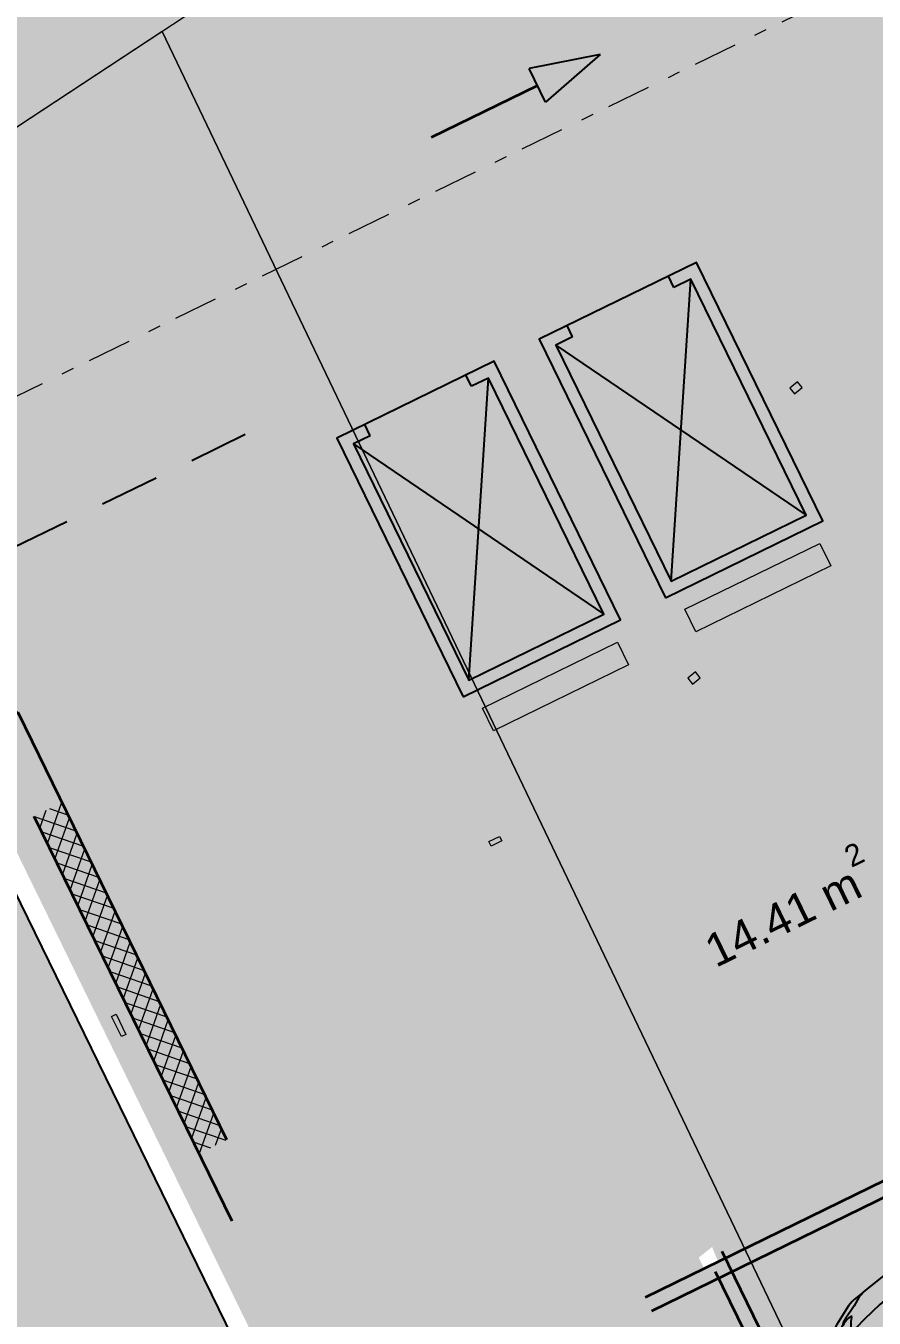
# Model space of a CAD drawing. Header units: metres. Extents: x 7511783 to 7512372, y 4692307 to 4692611.
# Drawn here: x 7511923.58 to 7511930.36, y 4692382.78 to 4692393.1 of the extents above; entities that cross this region are included whole.
import ezdxf

# ---------------------------------------------------------------- set-up
doc = ezdxf.new("R2010")
doc.units = ezdxf.units.M
doc.linetypes.add('Dot & Dashed', pattern=[670.2777624130249, 352.777767181396, -176.388883590699, 0, -141.11111164093])
doc.linetypes.add('Long Dashed', pattern=[793.7499761581425, 476.2499928474427, -317.4999833106998])
for name, color, linetype, lineweight in [('2D Drafting - General_Pen_No__2', 8, 'Continuous', 0), ('2D Drafting - General_Pen_No__42', 8, 'Continuous', 0), ('2D Drafting - General_Pen_No__82', 253, 'Continuous', 0), ('A - Fill Zone_Pen_No__102', 254, 'Continuous', 0), ('A - Fill Zone_Pen_No__156', 165, 'Continuous', 0), ('A - Fill Zone_Pen_No__176', 253, 'Continuous', 0), ('A - Muret', 7, 'Continuous', 0), ('A - Muret_Pen_No__101', 252, 'Continuous', 0), ('A - Muret_Pen_No__102', 254, 'Continuous', 0), ('A - Muret_Pen_No__7', 7, 'Continuous', 0), ('A - Pllaka Themel_Pen_No__42', 8, 'Continuous', 0), ('A - Shtyllat', 7, 'Continuous', 0), ('A - Shtyllat_Pen_No__1', 7, 'Continuous', 0), ('A -Polyline', 7, 'Continuous', 0), ('A -Polyline_Pen_No__42', 8, 'Continuous', 0), ('A -Polyline_Pen_No__48', 14, 'Continuous', 0), ('A -Polyline_Pen_No__8', 14, 'Continuous', 0), ('A1 - Bodrumi -1', 7, 'Continuous', 0), ('ARCHICAD Doors_Pen_No__42', 8, 'Continuous', 0), ('bodrum 1 garazhat projekt', 7, 'Continuous', 0), ('garazhat-netw-amiri - b1', 20, 'Continuous', 0), ('Interior - Furniture _Pen_No__42', 8, 'Continuous', 0), ('Marker - Section', 7, 'Continuous', 0), ('Marker - Section_Pen_No__85', 151, 'Continuous', 0), ('vijat rregullim', 1, 'Continuous', 0)]:
    doc.layers.add(name, color=color, linetype=linetype, lineweight=lineweight)
doc.styles.add('GENERATED_STYLE_1', font='arial.ttf')
pattern_1 = [(44.99999999999998, (0, 0), (-68.94290863686237, 68.94290863686243), []), (135.0000000000001, (0, 0), (68.94290863686219, 68.94290863686261), [])]

# ---------------------------------------------------------------- blocks, each defined once
blk = doc.blocks.new('Slab_2', base_point=(27550, -20500.83535421407))
at = {"layer": 'A - Pllaka Themel_Pen_No__42', "color": 8, "linetype": 'Continuous', "lineweight": 25, "flags": 128}
blk.add_lwpolyline([(27550, -20500.83535421407), (52100, -20500.83535421407), (52100, 1500), (27550, 1500)], close=True, dxfattribs=at)
blk = doc.blocks.new('Door 22')
at = {"layer": 'ARCHICAD Doors_Pen_No__42', "color": 8, "linetype": 'Continuous', "lineweight": 25}
for p, q in [((-260.3921784050518, 393.9747868736185), (-237.4491209510099, 426.7408686451782)), ((-237.4491209510099, 426.7408686451782), (371.9999999999999, 0)), ((349.0569425459581, -32.76608177155968), (-260.3921784050518, 393.9747868736185)), ((-387, 23.99999999999998), (-437, 23.99999999999998)), ((-437, 23.99999999999998), (-437, 4.99999999999999)), ((-437, 4.99999999999999), (-387, 4.99999999999999)), ((-400, 4.99999999999999), (-437, 4.99999999999999)), ((-400, 4.99999999999999), (-437, 4.99999999999999)), ((-375, 4.99999999999999), (-400, 4.99999999999999)), ((-400, 4.99999999999999), (-400, 0)), ((-400, 0), (-400, 4.99999999999999)), ((-400, 0), (-400, 4.99999999999999)), ((-400, 0), (-375, 0)), ((-372.0000000000001, 0), (-400, 0)), ((-400, 0), (-400, -115)), ((-400, -115), (-400, 0)), ((-400, -115), (-400, 0)), ((-387, 4.99999999999999), (-387, 23.99999999999998)), ((-375, 0), (-375, 4.99999999999999)), ((-372.0000000000001, -40), (-372.0000000000001, 0)), ((371.9999999999999, 0), (349.0569425459581, -32.76608177155968)), ((400, 0), (372.0000000000001, 0)), ((372.0000000000001, 0), (372.0000000000001, -40)), ((400, 4.99999999999999), (375, 4.99999999999999)), ((375, 4.99999999999999), (375, 0)), ((375, 0), (400, 0)), ((437, 23.99999999999998), (387, 23.99999999999998)), ((387, 23.99999999999998), (387, 4.99999999999999)), ((387, 4.99999999999999), (437, 4.99999999999999)), ((400, 0), (400, 4.99999999999999)), ((400, 0), (400, 4.99999999999999)), ((400, 0), (400, 4.99999999999999)), ((400, 4.99999999999999), (437, 4.99999999999999)), ((400, 4.99999999999999), (437, 4.99999999999999)), ((400, -115), (400, 0)), ((400, -115), (400, 0)), ((400, -115), (400, 0)), ((437, 4.99999999999999), (437, 23.99999999999998)), ((-360, -40), (-372.0000000000001, -40)), ((-360, -115), (-360, -40)), ((372.0000000000001, -40), (360, -40)), ((360, -40), (360, -115)), ((-387, -115), (-437, -115)), ((-437, -115), (-437, -134)), ((-400, -115), (-437, -115)), ((-400, -115), (-437, -115)), ((-437, -134), (-387, -134)), ((-400, -115), (-360, -115)), ((-387, -134), (-387, -115)), ((360, -115), (400, -115)), ((437, -115), (387, -115)), ((387, -115), (387, -134)), ((387, -134), (437, -134)), ((400, -115), (437, -115)), ((400, -115), (437, -115)), ((437, -134), (437, -115))]:
    blk.add_line(p, q, dxfattribs=at)
blk.add_arc((371.9999999999999, 0), 744, 145, 180, dxfattribs=at)
blk = doc.blocks.new('Wall_20', base_point=(999.9999999999982, -16800.83534970143))
at = {"layer": 'A - Muret_Pen_No__102', "linetype": 'Continuous', "lineweight": 0}
for points in [[(999.9999999999982, -16920.83534970144), (3261.95097811315, -16920.83534970144), (3261.95097811315, -16800.83536996703), (999.9999999999982, -16800.83536996703)], [(4061.950966788256, -16800.83536996703), (4061.950966788256, -16920.83534970144), (4440.000020265594, -16920.83534970144), (4559.999999999996, -16800.83536996703)]]:
    blk.add_hatch(color=254, dxfattribs=at).paths.add_polyline_path(points)
at = {"layer": 'A - Muret_Pen_No__7', "color": 7, "linetype": 'Continuous', "lineweight": 35}
for p, q in [((3261.950970048401, -16800.83534970143), (3224.9509700484, -16800.83534970143)), ((3261.950970048401, -16800.83534970143), (3261.950970048401, -16915.83534970143)), ((4061.950970048401, -16800.83534970143), (4098.950970048401, -16800.83534970143)), ((4061.950970048401, -16800.83534970143), (4061.950970048401, -16915.83534970143)), ((3261.950970048401, -16920.83534970143), (3224.9509700484, -16920.83534970143)), ((3261.950970048401, -16915.83534970143), (3261.950970048401, -16920.83534970143)), ((4061.950970048401, -16915.83534970143), (4061.950970048401, -16920.83534970143)), ((4061.950970048401, -16920.83534970143), (4098.950970048401, -16920.83534970143))]:
    blk.add_line(p, q, dxfattribs=at)
at = {"layer": 'A - Muret_Pen_No__7', "color": 7, "linetype": 'Continuous', "lineweight": 35, "flags": 128}
for points in [[(3261.95097811315, -16800.83534970143), (999.9999999999982, -16800.83534970143)], [(4559.999999999996, -16800.83534970143), (4061.950966788255, -16800.83534970143)], [(999.9999999999982, -16920.83534970144), (3261.950960827786, -16920.83534970144)], [(4061.950977517102, -16920.83534970144), (4439.999999999995, -16920.83534970144)]]:
    blk.add_lwpolyline(points, dxfattribs=at)
at = {"layer": 'ARCHICAD Doors_Pen_No__42', "color": 8, "linetype": 'Continuous', "lineweight": 25, "xscale": -1, "zscale": 1000, "rotation": 180}
blk.add_blockref('Door 22', (3661.950970048401, -16915.83534970144), dxfattribs=at)
blk = doc.blocks.new('Wall_25', base_point=(4499.999999999994, -16800.83534970143))
at = {"layer": 'A - Muret_Pen_No__102', "linetype": 'Continuous', "lineweight": 0}
blk.add_hatch(color=254, dxfattribs=at).paths.add_polyline_path([(4560.000003787653, -16800.83534970143), (4439.999989397708, -16920.83536409138), (4439.999989397708, -18400.83861220749), (4560.000003787653, -18400.83861220749)])
at = {"layer": 'A - Muret_Pen_No__7', "color": 7, "linetype": 'Continuous', "lineweight": 35, "flags": 128}
for points in [[(4559.999999999996, -18400.83861220749), (4559.999999999996, -16800.83534970143)], [(4439.999999999995, -16920.83534970144), (4439.999999999995, -18400.83862693529)]]:
    blk.add_lwpolyline(points, dxfattribs=at)
blk = doc.blocks.new('Wall_31', base_point=(4324.943754994801, -19050.13676935824))
at = {"layer": 'A - Muret_Pen_No__101', "linetype": 'Continuous', "lineweight": 13}
h = blk.add_hatch(dxfattribs=at)
h.set_pattern_fill('CONCRETE_BLOCK', color=252, style=0, pattern_type=2)
h.set_pattern_definition(pattern_1)
h.paths.add_polyline_path([(4324.932768723051, -19850.13671995248), (4324.883329782709, -23450.38605278412), (4324.924441474478, -23450.38605278412), (4324.94096483385, -22850.38602427357), (4574.891592413645, -22850.39290900665), (4574.943785247216, -19050.14365409666), (4574.921688532501, -19850.14360468555)])
h = blk.add_hatch(dxfattribs=at)
h.set_pattern_fill('CONCRETE_BLOCK', color=252, style=0, pattern_type=2)
h.set_pattern_definition(pattern_1)
h.paths.add_polyline_path([(4574.943783042632, -19050.14017894298), (4324.943784342988, -19050.13676935824), (4574.943783042632, -19050.14365409666)])
at = {"layer": 'A - Muret_Pen_No__7', "color": 7, "linetype": 'Continuous', "lineweight": 35, "flags": 128}
for points in [[(4574.943754971228, -19050.14020241443), (4324.943754994801, -19050.13676935824)], [(4574.891569046111, -22850.39296290044), (4574.943754971228, -19050.14020241443)], [(4324.932769214782, -19850.13678361601), (4324.883329782709, -23450.38604232808)]]:
    blk.add_lwpolyline(points, dxfattribs=at)
blk = doc.blocks.new('Column_25', base_point=(2775.000000000002, 14870))
at = {"layer": 'A - Shtyllat_Pen_No__1', "color": 7, "linetype": 'Continuous', "lineweight": 13, "flags": 128}
blk.add_lwpolyline([(2795.000000000002, 14780), (2755.000000000002, 14780), (2755.000000000002, 14960), (2795.000000000002, 14960)], close=True, dxfattribs=at)
blk = doc.blocks.new('Column_26', base_point=(2802.500000000002, 14980))
at = {"layer": 'A - Shtyllat_Pen_No__1', "color": 7, "linetype": 'Continuous', "lineweight": 13, "flags": 128}
blk.add_lwpolyline([(2850.000000000003, 15000), (2850.000000000003, 14960), (2755.000000000002, 14960), (2755.000000000002, 15000)], close=True, dxfattribs=at)
blk = doc.blocks.new('Column_65', base_point=(6724.902781676206, 12956.7634294679))
at = {"layer": 'A - Shtyllat_Pen_No__1', "color": 7, "linetype": 'Continuous', "lineweight": 13, "flags": 128}
blk.add_lwpolyline([(6770.500561939939, 12936.24898492215), (6757.364026913966, 12994.79325404827), (6679.305001412474, 12977.27787401364), (6692.441536438447, 12918.73360488752)], close=True, dxfattribs=at)
blk = doc.blocks.new('Column_66', base_point=(6061.401064913532, 12807.88269917354))
at = {"layer": 'A - Shtyllat_Pen_No__1', "color": 7, "linetype": 'Continuous', "lineweight": 13, "flags": 128}
blk.add_lwpolyline([(6106.998845177264, 12787.3682546278), (6093.862310151291, 12845.91252375391), (6015.8032846498, 12828.39714371928), (6028.939819675772, 12769.85287459317)], close=True, dxfattribs=at)
blk = doc.blocks.new('Car 05 22')
at = {"layer": 'Interior - Furniture _Pen_No__42', "color": 8, "linetype": 'Continuous', "lineweight": 25}
for p, q in [((1961.117547741, 983.221158223), (1928.938242309, 983.221158223)), ((1928.938242309, 983.221158223), (1957.843908175, 858.0544967500001)), ((1996.903176747, 974.9060932165999), (1961.117547741, 983.221158223)), ((2026.89661068, 945.007687052), (1996.903176747, 974.9060932165999)), ((2054.5732194, 897.577022836), (2026.89661068, 945.007687052)), ((-372.3345973750002, 830.229933465), (-483.1389679684001, 817.2581826864)), ((-251.752794228, 841.043733947), (-372.3345973750002, 830.229933465)), ((-168.2198443133, 844.6061713611999), (-251.752794228, 841.043733947)), ((-78.35772569479998, 850.6357850930001), (-168.2198443133, 844.6061713611999)), ((-24.036324899, 852.2918850640001), (-78.35772569479998, 850.6357850930001)), ((40.3182760438, 852.3336850629998), (-24.036324899, 852.2918850640001)), ((230.8030912739, 845.5192631063), (40.3182760438, 852.3336850629998)), ((129.0398444, 820.4687779309999), (138.886242882, 832.3883788069998)), ((138.886242882, 832.3883788069998), (165.168377873, 840.275885275)), ((165.168377873, 840.275885275), (194.733578306, 844.324685204)), ((194.733578306, 844.324685204), (230.803091274, 845.519263106)), ((400.0158099590001, 847.596806379), (230.8030912739, 845.5192631063)), ((590.7241636140001, 851.6786068920001), (400.0158099590001, 847.596806379)), ((856.5325990199999, 856.169707455), (590.7241636140001, 851.6786068920001)), ((1129.8609284, 858.5331077519999), (856.5325990199999, 856.169707455)), ((1119.51383092, 833.2672045809999), (1115.14443198, 808.948201529)), ((1120.16623076, 836.3248049650001), (1119.51383092, 833.2672045809999)), ((1120.69723063, 838.160005195), (1120.16623076, 836.3248049650001)), ((1129.8609284, 858.5331077519999), (1120.69723063, 838.160005195)), ((1536.1071561, 860.3802508980001), (1129.8609284, 858.5331077519999)), ((1162.63563846, 830.4777734580001), (1220.13025657, 829.0713745190002)), ((1220.13025657, 829.0713745190002), (1369.65750367, 831.489072695)), ((1957.843908175, 858.0544967500001), (1536.1071561, 860.3802508980001)), ((1957.84390817, 858.0544967500001), (1977.22141076, 777.427813481)), ((2067.91700908, 857.6794056350001), (2054.5732194, 897.577022836)), ((2119.91703998, 857.4374531180001), (2067.91700908, 857.6794056350001)), ((2075.28112592, 835.6608695470001), (2067.91700908, 857.6794056350001)), ((2075.2191259, 809.3983893609999), (2075.28112592, 835.6608695470001)), ((2193.165590015, 856.4504063259001), (2119.91703998, 857.4374531180001)), ((2166.81146925, 813.814537484), (2182.27381684, 834.081841238)), ((2182.27381684, 834.081841238), (2193.16559002, 856.4504063260001)), ((2808.01466132, 852.5547640039999), (2193.165590015, 856.4504063259001)), ((2855.711363900001, 852.6327640009998), (2808.01466132, 852.5547640039999)), ((2808.01466132, 852.5547640039999), (2876.86636504, 843.317264394)), ((2891.44016583, 852.5287640049999), (2855.711363900001, 852.6327640009998)), ((2876.86636504, 843.317264394), (2954.16376923, 813.731165643)), ((2922.51356751, 852.034364026), (2891.44016583, 852.5287640049999)), ((2904.11849592, 832.8863289209997), (2905.06820589, 832.8379901159999)), ((2945.17226874, 849.4061641369999), (2922.51356751, 852.034364026)), ((2989.61447115, 839.6482645490003), (2945.17226874, 849.4061641369999)), ((3013.55027244, 833.064864827), (2989.61447115, 839.6482645490003)), ((3154.26138006, 782.5577669589998), (3013.55027244, 833.064864827)), ((-757.6903274910002, 747.022066986), (-784.8200333720001, 721.8124613509999)), ((-706.3378894982, 775.7872218095), (-757.6903274910002, 747.022066986)), ((-701.0941271610001, 743.2591195180001), (-729.425104913, 716.3992494200002)), ((-585.227090103, 801.027979058), (-706.3378894982, 775.7872218095)), ((-664.8727541800001, 760.961322365), (-701.0941271610001, 743.2591195180001)), ((-626.571782751, 772.4860242179999), (-664.8727541800001, 760.961322365)), ((-594.8871138119998, 778.4895580349998), (-626.571782751, 772.4860242179999)), ((-483.1389679684001, 817.2581826864), (-585.227090103, 801.027979058)), ((124.560977278, 791.3967861309999), (129.0398444, 820.4687779309999)), ((125.693926866, 743.8968737240001), (124.560977278, 791.3967861309999)), ((327.3887276080001, 761.920895626), (125.394377448, 756.455747737)), ((132.429139117, 722.8048827370001), (125.693926866, 743.8968737240001)), ((146.670770152, 710.6062742990001), (132.429139117, 722.8048827370001)), ((210.873013229, 809.2317387879999), (418.0703055720001, 816.1926024380003)), ((521.9507803269998, 764.6728959719999), (327.3887276080001, 761.920895626)), ((355.2943663540001, 762.315609428), (339.1227247570001, 683.1192857359999)), ((373.4006373970002, 762.5717151969999), (357.2289958010001, 683.375391506)), ((813.627009446, 769.327996556), (521.9507803269998, 764.6728959719999)), ((1108.59023357, 773.98329714), (813.627009446, 769.327996556)), ((1036.25651944, 772.8416796290002), (996.5002997029998, 578.7916468290002)), ((1041.96657906, 578.0240872360001), (1107.56627095, 773.967136299)), ((1173.32542975, 774.895061201), (1090.33970038, 577.89253068)), ((1115.14443198, 808.948201529), (1108.59023357, 773.98329714)), ((1108.59023357, 773.98329714), (1537.61805657, 780.025947399)), ((1537.61805657, 780.025611521), (1974.99295641, 786.0764425990001)), ((1939.15395607, 686.22492547), (1995.917261, 777.427813481)), ((1977.22141076, 777.427813481), (2019.59119012, 777.427813481)), ((2000.39650233, 701.591770694), (2213.53100788, 762.9814866290001)), ((2019.59119012, 777.427813481), (2044.48611622, 783.069509224)), ((2044.48611622, 783.069509224), (2063.35562216, 792.2740022800001)), ((2063.35562216, 792.2740022800001), (2070.42572439, 799.8521965630001)), ((2068.68333559, 787.696981005), (2065.39356605, 794.4584027669999)), ((2068.68333559, 787.696981005), (2148.02030692, 790.4828861469999)), ((2070.42572439, 799.8521965630001), (2075.2191259, 809.3983893609999)), ((2106.51930118, 732.1586113790001), (2148.02030692, 790.4828861469999)), ((2148.02030692, 790.4828861469999), (2166.81146925, 813.814537484)), ((2148.02030692, 790.4828861469999), (2205.61920777, 792.204186117)), ((2205.61920777, 792.204186117), (2227.21980808, 791.0038861380001)), ((2226.59190807, 769.8777067159999), (2213.53100788, 762.9814866290001)), ((2213.53100788, 762.9814866290001), (2238.34670825, 752.240186817)), ((2234.36910819, 773.9630864369999), (2226.59190807, 769.8828865080001)), ((2227.21980808, 791.0038861380001), (2232.61990816, 790.029986155)), ((2232.61990816, 790.029986155), (2237.93539134, 787.2871225249999)), ((2238.46067648, 776.864360243), (2234.36910819, 773.9630864369999)), ((2240.81890828, 784.03918626), (2237.93539134, 787.2871225249999)), ((2238.34670825, 752.240186817), (2258.53170854, 739.717487037)), ((2238.46067648, 776.864360243), (2240.85090828, 780.5209863219999)), ((2240.85090828, 780.5209863219999), (2240.81890828, 784.03918626)), ((2258.53170854, 739.717487037), (2269.0398087, 731.086787188)), ((2269.0398087, 731.086787188), (2278.83550884, 721.965087348)), ((2954.16376923, 813.731165643), (3075.78877375, 774.6896785450001)), ((3022.47491973, 758.305686711), (3023.66221975, 762.4851866380001)), ((3024.49924208, 753.7186598590001), (3022.47491973, 758.305686711)), ((3023.66221975, 762.4851866380001), (3034.64521991, 765.0503865930001)), ((3037.91041996, 743.452886971), (3024.49924208, 753.7186598590001)), ((3034.64521991, 765.0503865930001), (3046.93432009, 763.817386614)), ((3050.61522015, 730.6688871950001), (3037.91041996, 743.452886971)), ((3046.93432009, 763.817386614), (3060.9451203, 762.9292866300001)), ((3064.50712035, 714.6457874760001), (3050.61522015, 730.6688871950001)), ((3060.9451203, 762.9292866300001), (3089.85712072, 757.3861867269998)), ((3100.48402088, 763.1120866269999), (3075.78877375, 774.6896785450001)), ((3089.85712072, 757.3861867269998), (3108.43932099, 751.4304868319999)), ((3114.13862108, 753.3111867989999), (3100.48402088, 763.1120866269999)), ((3108.43932099, 751.4304868319999), (3122.8656212, 746.4359869189999)), ((3122.8656212, 746.4359869189999), (3114.13862108, 753.3111867989999)), ((3170.0706946, 726.5554905960001), (3122.8656212, 746.4359869189999)), ((3235.883818752, 747.6101556219), (3154.26138006, 782.5577669589998)), ((3211.69204952, 701.0151137130001), (3170.0706946, 726.5554905960001)), ((3269.07948628, 728.3294692490001), (3235.883818752, 747.6101556219)), ((3298.56678787, 705.6390702070001), (3269.07948628, 728.3294692490001)), ((-815.0478655078, 667.7598955197002), (-855.0523550635, 511.0116477078998)), ((-784.8200333720001, 721.8124613509999), (-815.0478655078, 667.7598955197002)), ((-768.2719792499998, 602.2788720830002), (-750.577082573, 669.7773949330001)), ((-764.3441764490001, 617.261773195), (-665.728145997, 623.9546285630003)), ((-729.425104913, 716.3992494200002), (-750.577082573, 669.7773949330001)), ((-665.728145997, 623.9546285630003), (-500.877431885, 634.180288886)), ((-500.877431885, 634.180288886), (-383.0238853850001, 641.9613403830001)), ((-383.0238853850001, 641.9613403830001), (-274.220886173, 631.318400078)), ((-274.220886173, 631.318400078), (-56.404854203, 600.536895199)), ((171.252864179, 696.6287725440001), (146.670770152, 710.6062742990001)), ((212.566754139, 676.5412700230002), (171.252864179, 696.6287725440001)), ((266.3151410770001, 654.566867265), (212.566754139, 676.5412700230002)), ((319.4903281550001, 636.426864989), (266.3151410770001, 654.566867265)), ((392.7088835140001, 617.8124267930001), (319.4903281550001, 636.426864989)), ((339.1227247570001, 683.1192857359999), (329.5580559370001, 633.8673348859999)), ((357.2289958010001, 683.375391506), (346.76505809, 629.492778784)), ((1730.35620914, 633.8338533080002), (1562.00595611, 600.596478384)), ((2000.39650233, 701.591770694), (1730.35620914, 633.8338533080002)), ((1779.61280153, 581.7538898049997), (1952.84760406, 621.338789111)), ((1952.84760406, 621.338789111), (2122.045506540001, 659.9572884350001)), ((2122.045506540001, 659.9572884350001), (2293.79610906, 697.6509877739999)), ((2278.83550884, 721.965087348), (2293.79610906, 697.6509877739999)), ((2293.79610906, 697.6509877739999), (2317.1870094, 700.7385877199999)), ((2293.79610906, 697.6386630720001), (2293.79610906, 697.6509877739999)), ((2317.1870094, 700.7385877199999), (2345.74280982, 702.7498876850001)), ((2355.134199750001, 639.912801441), (2317.1870094, 700.7385877199999)), ((2345.74280982, 702.7498876850001), (2378.929310310001, 702.0184876970001)), ((2379.77420337, 575.387091212), (2355.13301598, 639.9159014410001)), ((2410.10490185, 649.1086815510001), (2378.929310310001, 702.0184876970001)), ((2378.929310310001, 702.0184876970001), (2410.57231077, 694.2028878339999)), ((2436.02871163, 583.2244924540001), (2410.10490185, 649.1086815510001)), ((2410.57231077, 694.2028878339999), (2410.58631694, 694.1782473540001)), ((2428.73881104, 681.7061880529999), (2410.57231077, 694.2028878339999)), ((2428.73881104, 681.7061880529999), (2457.25830016, 700.035535323)), ((2428.77597173, 681.700745325), (2428.73881104, 681.7061880529999)), ((2428.77597173, 681.700745325), (2456.66545813, 639.8418234830003)), ((2456.66545813, 639.8418234830003), (2487.236391870001, 574.2621729599999)), ((2457.25830016, 700.035535323), (2535.4819126, 697.9905877680001)), ((2535.422612600001, 697.9916562040003), (2673.21491462, 695.5089878119999)), ((2535.46586986, 697.9894090810001), (2535.4819126, 697.988971943)), ((2673.21491462, 695.5089878119999), (2787.200816290001, 691.4809878819998)), ((2787.200816290001, 691.4809878819998), (2868.415817480001, 687.223087957)), ((2868.395882330001, 687.22488671), (2959.72331881, 678.984388101)), ((2959.72331881, 678.984388101), (2868.415817480001, 687.1969879569999)), ((2959.72331881, 678.984388101), (3047.2313201, 666.2002883250001)), ((3047.20992906, 666.2041971140001), (3100.00912087, 656.556188494)), ((3076.97452053, 697.807687771), (3064.50712035, 714.6457874760001)), ((3100.00912087, 656.556188494), (3076.97452053, 697.807687771)), ((3152.92075342, 553.873393456), (3100.00912087, 656.556188494)), ((3254.25934432, 663.1775183300001), (3211.69204952, 701.0151137130001)), ((3301.867263790001, 602.80900872), (3254.25934432, 663.1775183300001)), ((3337.33388997, 663.3806719909999), (3298.56678787, 705.6390702070001)), ((3374.49419199, 603.583974516), (3337.33388997, 663.3806719909999)), ((-768.2719792499998, 602.2788720830002), (-782.764796709, 510.0106247469999)), ((-56.404854203, 600.536895199), (145.941775497, 566.5900898169999)), ((145.941775497, 566.5900898169999), (233.261172115, 552.312592089)), ((233.261172115, 552.312592089), (315.3092800730001, 541.359190513)), ((315.2936019620001, 541.3606176840001), (384.2945810830001, 535.0794906230001)), ((384.2815104790001, 535.080362318), (454.174320738, 530.4191213629999)), ((474.8166917820001, 607.1053878569999), (392.7088835140001, 617.8124267930001)), ((454.170282107, 530.4193907049998), (526.242583163, 526.2868907769997)), ((521.3449804749999, 601.6186871690002), (474.8166917820001, 607.1053878569999)), ((569.9935686519999, 596.8381865689998), (521.3449804749999, 601.6186871690002)), ((526.2331313149998, 526.2873073839999), (627.7018846490002, 521.814890855)), ((652.59274858, 590.9845858339997), (569.9935686519999, 596.8381865689998)), ((627.698546207, 521.8149872519999), (756.75876515, 518.0884218199999)), ((772.8388193580001, 584.9903850819998), (652.59274858, 590.9845858339997)), ((756.75876515, 518.0884218199999), (1322.62824821, 518.052230308)), ((907.2666866909999, 580.298084493), (772.8388193580001, 584.9903850819998)), ((1041.96657906, 578.0240872360001), (907.2666866909999, 580.298084493)), ((1227.79815085, 577.5186957939999), (1041.96657906, 578.0240872360001)), ((1316.09897866, 580.475793563), (1227.79815085, 577.5186957939999)), ((1403.02450604, 584.4121905939998), (1316.09897866, 580.475793563)), ((1322.62824821, 518.052230308), (1420.49779626, 521.652890858)), ((1483.8761315, 590.1361862749999), (1403.02450604, 584.4121905939998)), ((1420.49066257, 521.652523245), (1466.64156934, 524.030772681)), ((1466.62639694, 524.0299908169999), (1510.87647584, 527.594696836)), ((1562.00595611, 600.596478384), (1483.8761315, 590.1361862749999)), ((1510.85529759, 527.5929907539999), (1554.25309822, 533.0576906580001)), ((1554.25309822, 533.0576906580001), (1596.82961355, 540.969674969)), ((1597.28918852, 541.1774857889999), (1596.65116701, 540.8889849259999)), ((1610.72419049, 544.0665862469999), (1779.61280153, 581.7538898049997)), ((2397.334105950001, 514.2584815219999), (2379.77250853, 575.3929912130001)), ((2453.63941421, 521.616582688), (2436.02871163, 583.2244924540001)), ((2477.61661773, 401.0764635800001), (2453.63941421, 521.616582688)), ((2487.236391870001, 574.2621729599999), (2491.79934275, 562.0052962960001)), ((2491.79994982, 562.0052962960001), (2517.90263133, 477.034766618)), ((3189.62073735, 475.569766106), (3152.92075342, 553.873393456)), ((3301.867263790001, 602.80900872), (3346.015513130001, 501.4217980699999)), ((3418.40079436, 512.7439783509999), (3374.49419199, 603.583974516)), ((-855.0523550635, 511.0116477078998), (-874.6778528530002, 344.9579771100001)), ((-782.7621654889999, 510.027376359), (-794.5333543099999, 390.6265818930001)), ((2419.31580918, 395.7362626700001), (2397.33316008, 514.2635815229997)), ((2517.90263133, 477.034766618), (2537.54372273, 384.0810341510001)), ((3199.39883308, 466.7584630290001), (3189.62073735, 475.569766106)), ((3220.69886845, 454.388540188), (3199.39883308, 466.7584630290001)), ((3256.10680826, 439.2417534179999), (3220.67662376, 454.4014587129999)), ((3288.390194130001, 425.101248479), (3256.10680826, 439.2417534179999)), ((3319.36158057, 408.41284265), (3288.390194130001, 425.101248479)), ((3346.015513130001, 501.4217980699999), (3374.297465860001, 419.557472908)), ((3391.09039087, 344.247647689), (3374.297465860001, 419.557472908)), ((3457.47689648, 393.0984834030001), (3418.40079436, 512.7439783509999)), ((-874.6778528530002, 344.9579771100001), (-882.944054645, 194.680643518)), ((-794.5333543099999, 390.6265818930001), (-802.4328468090001, 258.715288008)), ((2433.73206705, 266.091642182), (2419.31580918, 395.7362626700001)), ((2493.88922012, 269.050242651), (2477.61661773, 401.0764635800001)), ((2537.54372273, 384.0810341510001), (2551.45611664, 285.6281997640001)), ((3353.46269085, 384.2512837760001), (3319.36158057, 408.41284265)), ((3321.23357975, 370.497229407), (3320.99727986, 362.132926485)), ((3320.99727986, 362.132926485), (3338.31527228, 276.8564967000001)), ((3324.654278260001, 377.297531782), (3321.23357975, 370.497229407)), ((3328.30797666, 379.591332583), (3324.654278260001, 377.297531782)), ((3338.468372210001, 379.4523325350001), (3328.30797666, 379.591332583)), ((3363.640761200001, 357.811724976), (3338.468372210001, 379.4523325350001)), ((3377.182392130001, 359.9734848010001), (3353.46269085, 384.2512837760001)), ((3396.66521323, 315.8049103040001), (3363.640761200001, 357.811724976)), ((3391.09039087, 344.247647689), (3377.182392130001, 359.9734848010001)), ((3408.0703938, 289.3779877820001), (3396.66521323, 315.8049103040001)), ((3468.34279707, 330.9338860280001), (3457.47689648, 393.0984834030001)), ((3474.4914974, 263.721088865), (3468.34279707, 330.9338860280001)), ((-802.4328468090001, 258.715288008), (-806.8131426489999, 124.936494209)), ((2441.61713002, 131.955220918), (2433.73181129, 266.093942182)), ((2503.10292147, 133.173421111), (2493.88922012, 269.050242651)), ((2551.45611664, 285.6281997640001), (2559.71041303, 193.693567653)), ((3338.31527228, 276.8564967000001), (3351.882966340001, 172.661960307)), ((3408.0703938, 289.3779877820001), (3413.77629411, 267.259988716)), ((3413.77548775, 267.2641933500001), (3418.45445829, 242.866384828)), ((3418.452194370001, 242.878189745), (3424.044894670001, 200.723791525)), ((3478.33319761, 199.917191559), (3474.4914974, 263.721088865)), ((-882.944054645, 194.680643518), (-885.3767076889999, 0)), ((-806.8131426489999, 124.936494209), (-808.0470753050001, 0)), ((2444.0197128, -0.0273000043277), (2441.61701245, 131.957220918)), ((2506.01959488, -3.86e-13), (2503.10292147, 133.173421111)), ((2559.71041303, 193.693567653), (2564.38081099, 101.185635342)), ((3351.882966340001, 172.661960307), (3358.343763510001, 75.87012649980001)), ((3424.044894670001, 200.723791525), (3427.72848251, 152.023715234)), ((3432.36383112, 39.98011396419999), (3427.72848251, 152.023715234)), ((3479.35651311, 164.9481933352), (3478.33319761, 199.917191559)), ((3489.519598210001, 164.9481933352), (3479.35651311, 164.9481933352)), ((3489.519598210001, -164.9481933352), (3489.519598210001, 164.9481933352)), ((-885.3767076889999, 0), (-882.944054645, -194.680643518)), ((-806.8131426489999, -124.936494209), (-808.0470753050001, 1.477e-13)), ((2444.0197128, 0.0273000043271), (2441.61701245, -131.957220918)), ((2564.38081099, 101.185635342), (2566.01761027, -0.00610000213065)), ((2564.38081099, -101.185635342), (2566.01761027, 0.00610000212997)), ((3353.95786543, 27.8932505984), (3358.343763510001, 75.87012649980001)), ((3353.95786543, 27.8932505984), (3353.95786543, -0.7649002671629999)), ((3353.95786543, -27.8932505984), (3353.95786543, 0.7649002671619999)), ((3370.89075802, 11.74110410089999), (3370.32315827, -0.7649002671629999)), ((3370.89075802, -11.74110410089999), (3370.32315827, 0.7649002671619999)), ((3372.49235732, 23.6550082622), (3370.89075802, 11.74110410089999)), ((3376.267285060001, 38.99395092400001), (3372.49235732, 23.6550082622)), ((3381.98685317, 46.5714162664), (3376.267285060001, 38.99395092400001)), ((3386.21005132, 48.3522168884), (3381.98685317, 46.5714162664)), ((3386.21005132, 48.3522168884), (3394.28954778, 48.3522168884)), ((3398.51284593, 46.5714162664), (3394.28954778, 48.3522168884)), ((3404.23226311, 38.99375151340001), (3398.51284593, 46.5714162664)), ((3404.23226311, 38.99375151340001), (3408.00714178, 23.6550082622)), ((3408.00714178, 23.6550082622), (3409.766541010001, 8.055102813469999)), ((3409.766541010001, 8.055102813469999), (3409.766541010001, -4.961e-13)), ((3431.76949509, 57.3729975776), (3431.76949509, 56.7710829698)), ((3432.04453126, -0.0109000038072), (3432.36383112, 39.98011396419999)), ((3432.04453126, 0.0109000038063), (3432.36383112, -39.98011396419999)), ((2506.01959488, -2.78e-13), (2503.10292147, -133.173421111)), ((2559.71041303, -193.693567653), (2564.38081099, -101.185635342)), ((3351.882966340001, -172.661960307), (3358.343763510001, -75.87012649980001)), ((3353.95786543, -27.8932505984), (3358.343763510001, -75.87012649980001)), ((3372.49235732, -23.6550082622), (3370.89075802, -11.74110410089999)), ((3376.267285060001, -38.99395092400001), (3372.49235732, -23.6550082622)), ((3381.98685317, -46.5714162664), (3376.267285060001, -38.99395092400001)), ((3386.21005132, -48.3522168884), (3381.98685317, -46.5714162664)), ((3386.21005132, -48.3522168884), (3394.28954778, -48.3522168884)), ((3398.51284593, -46.5714162664), (3394.28954778, -48.3522168884)), ((3404.23226311, -38.99375151340001), (3398.51284593, -46.5714162664)), ((3404.23226311, -38.99375151340001), (3408.00714178, -23.6550082622)), ((3408.00714178, -23.6550082622), (3409.766541010001, -8.055102813469999)), ((3409.766541010001, -8.055102813469999), (3409.766541010001, -3.892e-13)), ((3432.36383112, -39.98011396419999), (3427.72848251, -152.023715234)), ((3431.76949509, -57.3729975776), (3431.76949509, -56.7710829698)), ((-882.944054645, -194.680643518), (-874.6778528530002, -344.9579771100001)), ((-802.4328468090001, -258.715288008), (-806.8131426489999, -124.936494209)), ((2441.61713002, -131.955220918), (2433.73181129, -266.093942182)), ((2503.10292147, -133.173421111), (2493.88922012, -269.050242651)), ((2551.45611664, -285.6281997640001), (2559.71041303, -193.693567653)), ((3338.31527228, -276.8564967000001), (3351.882966340001, -172.661960307)), ((3418.452194370001, -242.878189745), (3424.044894670001, -200.723791525)), ((3424.044894670001, -200.723791525), (3427.72848251, -152.023715234)), ((3474.4914974, -263.721088865), (3478.33319761, -199.917191559)), ((3478.33319761, -199.917191559), (3479.35651311, -164.9481933352)), ((3479.35651311, -164.9481933352), (3489.519598210001, -164.9481933352)), ((-794.5333543099999, -390.6265818930001), (-802.4328468090001, -258.715288008)), ((2433.73206705, -266.091642182), (2419.31580918, -395.7362626700001)), ((2493.88922012, -269.050242651), (2477.61661773, -401.0764635800001)), ((2537.54372273, -384.0810341510001), (2551.45611664, -285.6281997640001)), ((3320.99727986, -362.132926485), (3338.31527228, -276.8564967000001)), ((3408.0703938, -289.3779877820001), (3396.66521323, -315.8049103040001)), ((3408.0703938, -289.3779877820001), (3413.77629411, -267.259988716)), ((3413.77548775, -267.2641933500001), (3418.45445829, -242.866384828)), ((3468.34279707, -330.9338860280001), (3474.4914974, -263.721088865)), ((-874.6778528530002, -344.9579771100001), (-855.0523550635, -511.0116477078998)), ((-782.7621654889999, -510.027376359), (-794.5333543099999, -390.6265818930001)), ((2419.31580918, -395.7362626700001), (2397.33316008, -514.2635815229997)), ((2477.61661773, -401.0764635800001), (2453.63941421, -521.616582688)), ((2517.90263133, -477.034766618), (2537.54372273, -384.0810341510001)), ((3319.36158057, -408.41284265), (3288.390194130001, -425.101248479)), ((3353.46269085, -384.2512837760001), (3319.36158057, -408.41284265)), ((3321.23357975, -370.497229407), (3320.99727986, -362.132926485)), ((3324.654278260001, -377.297531782), (3321.23357975, -370.497229407)), ((3328.30797666, -379.591332583), (3324.654278260001, -377.297531782)), ((3338.468372210001, -379.4523325350001), (3328.30797666, -379.591332583)), ((3363.640761200001, -357.811724976), (3338.468372210001, -379.4523325350001)), ((3377.182392130001, -359.9734848010001), (3353.46269085, -384.2512837760001)), ((3396.66521323, -315.8049103040001), (3363.640761200001, -357.811724976)), ((3391.09039087, -344.247647689), (3374.297465860001, -419.557472908)), ((3391.09039087, -344.247647689), (3377.182392130001, -359.9734848010001)), ((3418.40079436, -512.7439783509999), (3457.47689648, -393.0984834030001)), ((3457.47689648, -393.0984834030001), (3468.34279707, -330.9338860280001)), ((-855.0523550635, -511.0116477078998), (-815.0478655078, -667.7598955197002)), ((-768.2719792499998, -602.2788720830002), (-782.764796709, -510.0106247469999)), ((2397.334105950001, -514.2584815219999), (2379.77250853, -575.3929912130001)), ((2491.79994982, -562.0052962960001), (2517.90263133, -477.034766618)), ((3189.62073735, -475.569766106), (3152.92075342, -553.873393456)), ((3199.39883308, -466.7584630290001), (3189.62073735, -475.569766106)), ((3220.69886845, -454.388540188), (3199.39883308, -466.7584630290001)), ((3256.10680826, -439.2417534179999), (3220.67662376, -454.4014587129999)), ((3288.390194130001, -425.101248479), (3256.10680826, -439.2417534179999)), ((3301.867263790001, -602.80900872), (3346.015513130001, -501.4217980699999)), ((3346.015513130001, -501.4217980699999), (3374.297465860001, -419.557472908)), ((3374.49419199, -603.583974516), (3418.40079436, -512.7439783509999)), ((-768.2719792499998, -602.2788720830002), (-750.577082573, -669.7773949330001)), ((-764.3441764490001, -617.261773195), (-665.728145997, -623.9546285630003)), ((-274.220886173, -631.318400078), (-56.404854203, -600.536895199)), ((-56.404854203, -600.536895199), (145.941775497, -566.5900898169999)), ((145.941775497, -566.5900898169999), (233.261172115, -552.312592089)), ((233.261172115, -552.312592089), (315.3092800730001, -541.359190513)), ((315.2936019620001, -541.3606176840001), (384.2945810830001, -535.0794906230001)), ((392.7088835140001, -617.8124267930001), (319.4903281550001, -636.426864989)), ((384.2815104790001, -535.080362318), (454.174320738, -530.4191213629999)), ((474.8166917820001, -607.1053878569999), (392.7088835140001, -617.8124267930001)), ((454.170282107, -530.4193907049998), (526.242583163, -526.2868907769997)), ((521.3449804749999, -601.6186871690002), (474.8166917820001, -607.1053878569999)), ((569.9935686519999, -596.8381865689998), (521.3449804749999, -601.6186871690002)), ((526.2331313149998, -526.2873073839999), (627.7018846490002, -521.814890855)), ((652.59274858, -590.9845858339997), (569.9935686519999, -596.8381865689998)), ((627.698546207, -521.8149872519999), (756.75876515, -518.0884218199999)), ((772.8388193580001, -584.9903850819998), (652.59274858, -590.9845858339997)), ((756.75876515, -518.0884218199999), (1322.62824821, -518.052230308)), ((907.2666866909999, -580.298084493), (772.8388193580001, -584.9903850819998)), ((1041.96657906, -578.0240872360001), (907.2666866909999, -580.298084493)), ((1036.25651944, -772.8416796290002), (996.5002997029998, -578.7916468290002)), ((1227.79815085, -577.5186957939999), (1041.96657906, -578.0240872360001)), ((1041.96657906, -578.0240872360001), (1107.56627095, -773.967136299)), ((1173.32542975, -774.895061201), (1090.33970038, -577.89253068)), ((1316.09897866, -580.475793563), (1227.79815085, -577.5186957939999)), ((1403.02450604, -584.4121905939998), (1316.09897866, -580.475793563)), ((1322.62824821, -518.052230308), (1420.49779626, -521.652890858)), ((1483.8761315, -590.1361862749999), (1403.02450604, -584.4121905939998)), ((1420.49066257, -521.652523245), (1466.64156934, -524.030772681)), ((1466.62639694, -524.0299908169999), (1510.87647584, -527.594696836)), ((1562.00595611, -600.596478384), (1483.8761315, -590.1361862749999)), ((1510.85529759, -527.5929907539999), (1554.25309822, -533.0576906580001)), ((1554.25309822, -533.0576906580001), (1596.82961355, -540.969674969)), ((1730.35620914, -633.8338533080002), (1562.00595611, -600.596478384)), ((1597.28918852, -541.1774857889999), (1596.65116701, -540.8889849259999)), ((1610.72419049, -544.0665862469999), (1779.61280153, -581.7538898049997)), ((1779.61280153, -581.7538898049997), (1952.84760406, -621.338789111)), ((2379.77420337, -575.387091212), (2355.13301598, -639.9159014410001)), ((2436.02871163, -583.2244924540001), (2410.10490185, -649.1086815510001)), ((2453.63941421, -521.616582688), (2436.02871163, -583.2244924540001)), ((2456.66545813, -639.8418234830003), (2487.236391870001, -574.2621729599999)), ((2487.236391870001, -574.2621729599999), (2491.79934275, -562.0052962960001)), ((3152.92075342, -553.873393456), (3100.00912087, -656.556188494)), ((3301.867263790001, -602.80900872), (3254.25934432, -663.1775183300001)), ((3337.33388997, -663.3806719909999), (3374.49419199, -603.583974516)), ((-815.0478655078, -667.7598955197002), (-784.8200333720001, -721.8124613509999)), ((-784.8200333720001, -721.8124613509999), (-757.6903274910002, -747.022066986)), ((-729.425104913, -716.3992494200002), (-750.577082573, -669.7773949330001)), ((-701.0941271610001, -743.2591195180001), (-729.425104913, -716.3992494200002)), ((-665.728145997, -623.9546285630003), (-500.877431885, -634.180288886)), ((-500.877431885, -634.180288886), (-383.0238853850001, -641.9613403830001)), ((-383.0238853850001, -641.9613403830001), (-274.220886173, -631.318400078)), ((146.670770152, -710.6062742990001), (132.429139117, -722.8048827370001)), ((171.252864179, -696.6287725440001), (146.670770152, -710.6062742990001)), ((212.566754139, -676.5412700230002), (171.252864179, -696.6287725440001)), ((266.3151410770001, -654.566867265), (212.566754139, -676.5412700230002)), ((319.4903281550001, -636.426864989), (266.3151410770001, -654.566867265)), ((339.1227247570001, -683.1192857359999), (329.5580559370001, -633.8673348859999)), ((355.2943663540001, -762.315609428), (339.1227247570001, -683.1192857359999)), ((357.2289958010001, -683.375391506), (346.76505809, -629.492778784)), ((373.4006373970002, -762.5717151969999), (357.2289958010001, -683.375391506)), ((2000.39650233, -701.591770694), (1730.35620914, -633.8338533080002)), ((1939.15395607, -686.22492547), (1995.917261, -777.427813481)), ((1952.84760406, -621.338789111), (2122.045506540001, -659.9572884350001)), ((2000.39650233, -701.591770694), (2213.53100788, -762.9814866290001)), ((2122.045506540001, -659.9572884350001), (2293.79610906, -697.6509877739999)), ((2269.0398087, -731.086787188), (2278.83550884, -721.965087348)), ((2278.83550884, -721.965087348), (2293.79610906, -697.6509877739999)), ((2293.79610906, -697.6386630720001), (2293.79610906, -697.6509877739999)), ((2293.79610906, -697.6509877739999), (2317.1870094, -700.7385877199999)), ((2355.134199750001, -639.912801441), (2317.1870094, -700.7385877199999)), ((2317.1870094, -700.7385877199999), (2345.74280982, -702.7498876850001)), ((2345.74280982, -702.7498876850001), (2378.929310310001, -702.0184876970001)), ((2410.10490185, -649.1086815510001), (2378.929310310001, -702.0184876970001)), ((2378.929310310001, -702.0184876970001), (2410.57231077, -694.2028878339999)), ((2428.73881104, -681.7061880529999), (2410.57231077, -694.2028878339999)), ((2410.57231077, -694.2028878339999), (2410.58631694, -694.1782473540001)), ((2428.77597173, -681.700745325), (2428.73881104, -681.7061880529999)), ((2428.73881104, -681.7061880529999), (2457.25830016, -700.035535323)), ((2428.77597173, -681.700745325), (2456.66545813, -639.8418234830003)), ((2457.25830016, -700.035535323), (2535.4819126, -697.9905877680001)), ((2535.422612600001, -697.9916562040003), (2673.21491462, -695.5089878119999)), ((2535.46586986, -697.9894090810001), (2535.4819126, -697.988971943)), ((2673.21491462, -695.5089878119999), (2787.200816290001, -691.4809878819998)), ((2787.200816290001, -691.4809878819998), (2868.415817480001, -687.223087957)), ((2868.395882330001, -687.22488671), (2959.72331881, -678.984388101)), ((2959.72331881, -678.984388101), (2868.415817480001, -687.1969879569999)), ((2959.72331881, -678.984388101), (3047.2313201, -666.2002883250001)), ((3047.20992906, -666.2041971140001), (3100.00912087, -656.556188494)), ((3064.50712035, -714.6457874760001), (3050.61522015, -730.6688871950001)), ((3076.97452053, -697.807687771), (3064.50712035, -714.6457874760001)), ((3100.00912087, -656.556188494), (3076.97452053, -697.807687771)), ((3211.69204952, -701.0151137130001), (3170.0706946, -726.5554905960001)), ((3254.25934432, -663.1775183300001), (3211.69204952, -701.0151137130001)), ((3269.07948628, -728.3294692490001), (3298.56678787, -705.6390702070001)), ((3298.56678787, -705.6390702070001), (3337.33388997, -663.3806719909999)), ((-757.6903274910002, -747.022066986), (-706.3378894982, -775.7872218095)), ((-706.3378894982, -775.7872218095), (-585.227090103, -801.027979058)), ((-664.8727541800001, -760.961322365), (-701.0941271610001, -743.2591195180001)), ((-626.571782751, -772.4860242179999), (-664.8727541800001, -760.961322365)), ((-594.8871138119998, -778.4895580349998), (-626.571782751, -772.4860242179999)), ((-585.227090103, -801.027979058), (-483.149337101, -817.256968783)), ((-483.149337101, -817.256968783), (-372.3345973750002, -830.229933465)), ((125.693926866, -743.8968737240001), (124.560977278, -791.3967861309999)), ((124.560977278, -791.3967861309999), (129.0398444, -820.4687779309999)), ((327.3887276080001, -761.920895626), (125.394377448, -756.455747737)), ((132.429139117, -722.8048827370001), (125.693926866, -743.8968737240001)), ((129.0398444, -820.4687779309999), (138.886242882, -832.3883788069998)), ((210.873013229, -809.2317387879999), (418.0703055720001, -816.1926024380003)), ((521.9507803269998, -764.6728959719999), (327.3887276080001, -761.920895626)), ((813.627009446, -769.327996556), (521.9507803269998, -764.6728959719999)), ((1108.59023357, -773.98329714), (813.627009446, -769.327996556)), ((1108.59023357, -773.98329714), (1537.61805657, -780.025947399)), ((1115.14443198, -808.948201529), (1108.59023357, -773.98329714)), ((1119.51383092, -833.2672045809999), (1115.14443198, -808.948201529)), ((1537.61805657, -780.025611521), (1974.99295641, -786.0764425990001)), ((1957.84390817, -858.0544967500001), (1977.22141076, -777.427813481)), ((1977.22141076, -777.427813481), (2019.59119012, -777.427813481)), ((2019.59119012, -777.427813481), (2044.48611622, -783.069509224)), ((2044.48611622, -783.069509224), (2063.35562216, -792.2740022800001)), ((2063.35562216, -792.2740022800001), (2070.42572439, -799.8521965630001)), ((2068.68333559, -787.696981005), (2065.39356605, -794.4584027669999)), ((2068.68333559, -787.696981005), (2148.02030692, -790.4828861469999)), ((2070.42572439, -799.8521965630001), (2075.2191259, -809.3983893609999)), ((2075.2191259, -809.3983893609999), (2075.28112592, -835.6608695470001)), ((2106.51930118, -732.1586113790001), (2148.02030692, -790.4828861469999)), ((2148.02030692, -790.4828861469999), (2166.81146925, -813.814537484)), ((2148.02030692, -790.4828861469999), (2205.61920777, -792.204186117)), ((2166.81146925, -813.814537484), (2182.27381684, -834.081841238)), ((2205.61920777, -792.204186117), (2227.21980808, -791.0038861380001)), ((2213.53100788, -762.9814866290001), (2238.34670825, -752.240186817)), ((2226.59190807, -769.8777067159999), (2213.53100788, -762.9814866290001)), ((2234.36910819, -773.9630864369999), (2226.59190807, -769.8828865080001)), ((2227.21980808, -791.0038861380001), (2232.61990816, -790.029986155)), ((2232.61990816, -790.029986155), (2237.93539134, -787.2871225249999)), ((2238.46067648, -776.864360243), (2234.36910819, -773.9630864369999)), ((2240.81890828, -784.03918626), (2237.93539134, -787.2871225249999)), ((2238.34670825, -752.240186817), (2258.53170854, -739.717487037)), ((2238.46067648, -776.864360243), (2240.85090828, -780.5209863219999)), ((2240.85090828, -780.5209863219999), (2240.81890828, -784.03918626)), ((2258.53170854, -739.717487037), (2269.0398087, -731.086787188)), ((2876.86636504, -843.317264394), (2954.16376923, -813.731165643)), ((2954.16376923, -813.731165643), (3075.78877375, -774.6896785450001)), ((3013.55027244, -833.064864827), (3154.26138006, -782.5577669589998)), ((3024.49924208, -753.7186598590001), (3022.47491973, -758.305686711)), ((3022.47491973, -758.305686711), (3023.66221975, -762.4851866380001)), ((3023.66221975, -762.4851866380001), (3034.64521991, -765.0503865930001)), ((3037.91041996, -743.452886971), (3024.49924208, -753.7186598590001)), ((3034.64521991, -765.0503865930001), (3046.93432009, -763.817386614)), ((3050.61522015, -730.6688871950001), (3037.91041996, -743.452886971)), ((3046.93432009, -763.817386614), (3060.9451203, -762.9292866300001)), ((3060.9451203, -762.9292866300001), (3089.85712072, -757.3861867269998)), ((3100.48402088, -763.1120866269999), (3075.78877375, -774.6896785450001)), ((3089.85712072, -757.3861867269998), (3108.43932099, -751.4304868319999)), ((3114.13862108, -753.3111867989999), (3100.48402088, -763.1120866269999)), ((3108.43932099, -751.4304868319999), (3122.8656212, -746.4359869189999)), ((3122.8656212, -746.4359869189999), (3114.13862108, -753.3111867989999)), ((3170.0706946, -726.5554905960001), (3122.8656212, -746.4359869189999)), ((3154.26138006, -782.5577669589998), (3235.883818752, -747.6101556219)), ((3235.883818752, -747.6101556219), (3269.07948628, -728.3294692490001)), ((-372.3345973750002, -830.229933465), (-251.752794228, -841.043733947)), ((-251.752794228, -841.043733947), (-168.2198443133, -844.6061713611999)), ((-168.2198443133, -844.6061713611999), (-78.35772569479998, -850.6357850930001)), ((-78.35772569479998, -850.6357850930001), (-24.036324899, -852.2918850640001)), ((-24.036324899, -852.2918850640001), (40.3182760438, -852.3336850629998)), ((40.3182760438, -852.3336850629998), (230.8030912739, -845.5192631063)), ((138.886242882, -832.3883788069998), (165.168377873, -840.275885275)), ((165.168377873, -840.275885275), (194.733578306, -844.324685204)), ((194.733578306, -844.324685204), (230.803091274, -845.519263106)), ((230.8030912739, -845.5192631063), (400.0158099590001, -847.596806379)), ((400.0158099590001, -847.596806379), (590.7241636140001, -851.6786068920001)), ((590.7241636140001, -851.6786068920001), (856.5325990199999, -856.169707455)), ((856.5325990199999, -856.169707455), (1129.8609284, -858.5331077519999)), ((1120.16623076, -836.3248049650001), (1119.51383092, -833.2672045809999)), ((1120.69723063, -838.160005195), (1120.16623076, -836.3248049650001)), ((1129.8609284, -858.5331077519999), (1120.69723063, -838.160005195)), ((1129.8609284, -858.5331077519999), (1536.1071561, -860.3802508980001)), ((1162.63563846, -830.4777734580001), (1220.13025657, -829.0713745190002)), ((1220.13025657, -829.0713745190002), (1369.65750367, -831.489072695)), ((1536.1071561, -860.3802508980001), (1957.84390817, -858.0544967500001)), ((1957.84390817, -858.0544967500001), (1928.938242309, -983.221158223)), ((2026.89661068, -945.007687052), (2054.5732194, -897.577022836)), ((2054.5732194, -897.577022836), (2067.917009081, -857.6794056350001)), ((2075.28112592, -835.6608695470001), (2067.91700908, -857.6794056350001)), ((2067.917009081, -857.6794056350001), (2119.91703998, -857.4374531180001)), ((2119.91703998, -857.4374531180001), (2193.165590015, -856.4504063259001)), ((2182.27381684, -834.081841238), (2193.16559002, -856.4504063260001)), ((2193.165590015, -856.4504063259001), (2808.01466132, -852.5547640039999)), ((2808.01466132, -852.5547640039999), (2876.86636504, -843.317264394)), ((2808.01466132, -852.5547640039999), (2855.711363900001, -852.6327640009998)), ((2855.711363900001, -852.6327640009998), (2891.44016583, -852.5287640049999)), ((2891.44016583, -852.5287640049999), (2922.51356751, -852.034364026)), ((2922.51356751, -852.034364026), (2945.17226874, -849.4061641369999)), ((2945.17226874, -849.4061641369999), (2989.61447115, -839.6482645490003)), ((2989.61447115, -839.6482645490003), (3013.55027244, -833.064864827)), ((1928.938242309, -983.221158223), (1961.117547741, -983.221158223)), ((1961.117547741, -983.221158223), (1996.903176747, -974.9060932165999)), ((1996.903176747, -974.9060932165999), (2026.89661068, -945.007687052))]:
    blk.add_line(p, q, dxfattribs=at)
for centre, radius, start, end in [((492.8743121958, 217.6762888661), 973.2499460395999, 154.1544541405, 170.9117329646), ((1649.811844864, 0), 1520.416064058, 158.6992078, 201.3007921999999), ((-1245.217819199, 0), 2907.303426369, 349.2141992177, 10.78580078235), ((1856.361619248, -1.736472437241999), 2353.963924674, 170.8803955853, 189.9222862500999), ((492.8743121958, -217.6762888661), 973.2499460395999, 191.230533967, 205.8455458595)]:
    blk.add_arc(centre, radius, start, end, dxfattribs=at)
blk = doc.blocks.new('Polyline_18', base_point=(57738.41195874229, -9921.926484050675))
at = {"layer": 'A -Polyline_Pen_No__48', "linetype": 'Continuous', "lineweight": 25}
blk.add_hatch(color=14, dxfattribs=at).paths.add_polyline_path([(59238.4119587423, -9921.926484050644), (58678.6044587423, -9771.926484050657), (58678.6044587423, -10071.92648405065)])
at = {"layer": 'A -Polyline_Pen_No__48', "color": 14, "linetype": 'Continuous', "lineweight": 25}
for p, q in [((59238.4119587423, -9921.926484050644), (58678.6044587423, -9771.926484050657)), ((58678.6044587423, -10071.92648405065), (58678.6044587423, -9771.926484050657)), ((59238.4119587423, -9921.926484050644), (58678.6044587423, -10071.92648405065))]:
    blk.add_line(p, q, dxfattribs=at)
at = {"layer": 'A -Polyline_Pen_No__8', "color": 14, "linetype": 'Continuous', "lineweight": 35, "flags": 128}
blk.add_lwpolyline([(57738.41195874229, -9921.926484050675), (58678.6044587423, -9921.926484050657)], dxfattribs=at)
blk = doc.blocks.new('Cutting Plane_1', base_point=(-2729.038131649883, -10324.94421901171))
at = {"layer": 'Marker - Section_Pen_No__85', "color": 151, "linetype": 'Dot & Dashed', "lineweight": 20}
blk.add_line((-2504.038131649883, -10324.94421901171), (75513.27257534125, -10324.94421901171), dxfattribs=at)
blk = doc.blocks.new('A$C75F44AD6')
at = {"layer": '2D Drafting - General_Pen_No__82', "linetype": 'Continuous', "lineweight": 0}
for points in [[(59866.49701639917, 59626.00896325048), (61066.49701639918, 59626.00896325048), (61066.49701639918, 59426.00896325049), (59866.49701639917, 59426.00896325049)], [(61666.49701639918, 59626.00896325048), (62866.49701639918, 59626.00896325048), (62866.49701639918, 59426.00896325049), (61666.49701639918, 59426.00896325049)]]:
    blk.add_hatch(color=250, dxfattribs=at).paths.add_polyline_path(points)
at = {"layer": 'A - Fill Zone_Pen_No__102', "linetype": 'Continuous', "lineweight": 0}
for points in [[(55866.49701639918, 62426.0089632505), (51216.49701639917, 62426.0089632505), (51216.49701639917, 54826.01264365789), (55866.49701639918, 54826.01264365789)], [(59491.49701639917, 54923.48320727139), (59491.49701639917, 59101.00898176069), (62970.9461354778, 59101.00898176069), (63696.60209380019, 55867.05140670161)], [(64925.54130444739, 52027.97371662952), (57041.3032952007, 50258.85830520626), (56016.49701639689, 54826.00896324998), (59616.49701639917, 54826.0089632505), (59624.82966794336, 54953.40123465925), (64046.48816895768, 55945.56105898524)]]:
    blk.add_hatch(color=7, dxfattribs=at).paths.add_polyline_path(points)
at = {"layer": 'A - Fill Zone_Pen_No__176', "linetype": 'Continuous', "lineweight": 0}
blk.add_hatch(color=250, dxfattribs=at).paths.add_polyline_path([(56016.49701639919, 67626.84861451037), (56016.49701639916, 54826.0089632505), (59491.49701639917, 54826.0089632505), (59491.49701639917, 59101.00896325049), (62970.9461354778, 59101.00898176069), (63696.60209380021, 55867.05139868861), (64046.48816895768, 55945.56105898524), (67158.75225886094, 42075.44796518932), (72370.57175068394, 43244.90913235981), (69206.85623192972, 57344.32061356652), (69694.72514131402, 57453.79173878294), (69650.93669122744, 57648.93930253667), (69650.93669122744, 67626.84861451037)])
at = {"layer": '2D Drafting - General_Pen_No__2', "color": 8, "linetype": 'Continuous', "lineweight": 15, "flags": 128}
for points in [[(59866.49701639917, 59626.00896325048), (61066.49701639918, 59626.00896325048), (61066.49701639918, 59426.00896325049), (59866.49701639917, 59426.00896325049)], [(61666.49701639918, 59626.00896325048), (62866.49701639918, 59626.00896325048), (62866.49701639918, 59426.00896325049), (61666.49701639918, 59426.00896325049)]]:
    blk.add_lwpolyline(points, close=True, dxfattribs=at)
at = {"layer": '2D Drafting - General_Pen_No__42', "color": 8, "linetype": 'Continuous', "lineweight": 25}
for points in [[(59766.49701639918, 59776.00896325049), (61166.49701639918, 59776.00896325049), (61166.49701639918, 62076.00896325049), (59766.49701639918, 62076.00896325049)], [(61566.49701639919, 59776.00896325049), (62966.49701639918, 59776.00896325049), (62966.49701639918, 62076.00896325049), (61566.49701639919, 62076.00896325049)]]:
    blk.add_lwpolyline(points, close=True, dxfattribs=at)
for points in [[(60016.49701639918, 61976.0089632505), (60016.49701639918, 62076.00896325049)], [(60916.49701639918, 61976.0089632505), (60916.49701639918, 62076.00896325049)], [(61816.49701639919, 61976.0089632505), (61816.49701639919, 62076.00896325049)], [(62716.49701639917, 61976.0089632505), (62716.49701639917, 62076.00896325049)], [(60016.49701639918, 61976.0089632505), (59866.49701639917, 61976.0089632505), (59866.49701639917, 59876.0089632505), (61066.49701639918, 59876.0089632505), (61066.49701639918, 61976.0089632505), (60916.49701639918, 61976.0089632505)], [(59866.49701639917, 59876.0089632505), (61066.49701639918, 61976.0089632505)], [(59866.49701639917, 61976.0089632505), (61066.49701639918, 59876.0089632505)], [(61816.49701639919, 61976.0089632505), (61666.49701639918, 61976.0089632505), (61666.49701639918, 59876.0089632505), (62866.49701639918, 59876.0089632505), (62866.49701639918, 61976.0089632505), (62716.49701639917, 61976.0089632505)], [(61666.49701639918, 59876.0089632505), (62866.49701639918, 61976.0089632505)], [(61666.49701639918, 61976.0089632505), (62866.49701639918, 59876.0089632505)]]:
    blk.add_lwpolyline(points, dxfattribs=at)
at = {"layer": 'A -Polyline_Pen_No__42', "color": 8, "linetype": 'Long Dashed', "lineweight": 25}
blk.add_lwpolyline([(56266.49701639918, 62426.0089632505), (59366.49701639918, 62426.0089632505)], dxfattribs=at)
at = {"layer": 'A - Muret', "color": 7, "lineweight": 35}
for name, p in [('Wall_31', (56266.49701639918, 61226.0089632505)), ('Wall_20', (58968.39992703933, 54826.00896325048)), ('Wall_25', (59620.40743386512, 54885.79269001527))]:
    blk.add_blockref(name, p, dxfattribs=at)
at = {"layer": 'A - Shtyllat', "color": 7, "lineweight": 35}
for name, p in [('Column_65', (63241.49701639918, 60826.00896325049)), ('Column_66', (61491.49701639918, 59101.00896325049)), ('Column_25', (56141.49701639917, 58626.0089632505)), ('Column_26', (59491.49701639917, 58626.0089632505))]:
    blk.add_blockref(name, p, dxfattribs=at)
at = {"layer": 'A -Polyline', "color": 14, "linetype": 'Continuous', "lineweight": 35}
blk.add_blockref('Polyline_18', (61504.90897514147, 63904.92213045971), dxfattribs=at)
at = {"layer": 'A1 - Bodrumi -1', "color": 8, "linetype": 'Continuous', "lineweight": 25}
blk.add_blockref('Slab_2', (31316.49701639917, 54826.01326480894), dxfattribs=at)
at = {"layer": 'Interior - Furniture _Pen_No__42', "color": 8, "linetype": 'Continuous', "lineweight": 25, "zscale": 1000, "rotation": 192.6469138785885}
blk.add_blockref('Car 05 22', (63498.81970285016, 53885.67598760683), dxfattribs=at)
at = {"layer": 'Marker - Section', "color": 151, "lineweight": 20}
blk.add_blockref('Cutting Plane_1', (1037.458884749284, 63501.90439549867), dxfattribs=at)
at = {"layer": 'A - Fill Zone_Pen_No__156', "color": 165, "lineweight": 20, "insert": (60629.00974088818, 56942.08631646255), "char_height": 262.5, "attachment_point": 7, "style": 'GENERATED_STYLE_1'}
blk.add_mtext('{\\fArial|b0|i0|c0|p34;14.41 m{\\H0.66x;\\S2^  ;}}', dxfattribs=at)

msp = doc.modelspace()

# ---------------------------------------------------------------- linework, layer by layer
at = {"layer": 'garazhat-netw-amiri - b1'}
msp.add_circle((7511922.380949954, 4692382.212120953), 75.36126493235138, dxfattribs=at)
at = {"layer": 'vijat rregullim', "flags": 128}
for points in [[(7511942.992999999, 4692405.116), (7511913.451999999, 4692385.678), (7511902.611, 4692378.578999999), (7511894.291, 4692373.23), (7511877.791, 4692378.6), (7511870.102, 4692387.2), (7511870.032, 4692387.28), (7511869.842000001, 4692387.49), (7511869.531999999, 4692387.82), (7511855.941999999, 4692402.559999999), (7511850.842, 4692406.990000001), (7511889.413, 4692421.428000001), (7511926.304, 4692436.844999999), (7511934.243, 4692423.576)], [(7511935.68, 4692370.75), (7511934.089999999, 4692373.38), (7511924.669838073, 4692393.059345807), (7511913.451999999, 4692385.678), (7511902.611, 4692378.578999999), (7511894.291, 4692373.23), (7511894.942999999, 4692372.975999999), (7511892.856000001, 4692371.513999999), (7511892.758, 4692370.324), (7511892.71, 4692369.742999999), (7511892.786, 4692367.666), (7511893.466, 4692365.435), (7511897.246000001, 4692360.267), (7511907.287000001, 4692351.18), (7511910.408, 4692348.041999999), (7511920.285000001, 4692340.217), (7511933.219999999, 4692351.09), (7511932.73, 4692351.679999999), (7511923.269999999, 4692360.23), (7511922.3, 4692361.1)]]:
    msp.add_lwpolyline(points, close=True, dxfattribs=at)
msp.add_lwpolyline([(7511924.669838073, 4692393.059345806), (7511934.089999999, 4692373.38)], dxfattribs=at)
msp.add_lwpolyline([(7511924.669838073, 4692393.059345806), (7511934.089999999, 4692373.38)], dxfattribs=at)

# ---------------------------------------------------------------- block references
at = {"layer": 'bodrum 1 garazhat projekt', "xscale": 0.001, "yscale": 0.001, "zscale": 0.001, "rotation": 26.04535599708318}
msp.add_blockref('A$C75F44AD6', (7511899.624007692, 4692307.794563157), dxfattribs=at)

doc.saveas('drawing.dxf')
